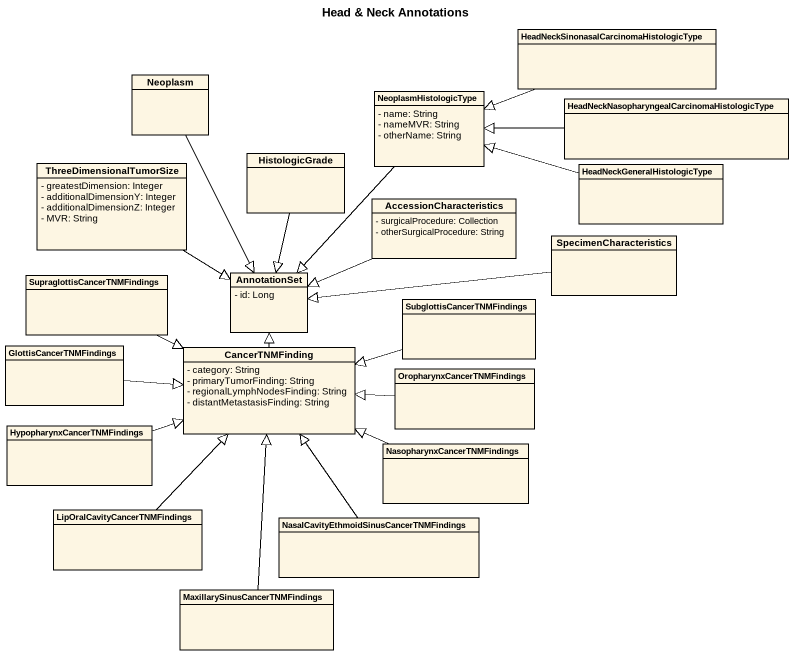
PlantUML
@startuml
title Head & Neck Annotations
hide circle
hide empty members
skinparam classAttributeIconSize 0
class "HeadNeckSinonasalCarcinomaHistologicType" as HeadNeckSinonasalCarcinomaHi
class Neoplasm
class NeoplasmHistologicType {
  - name: String
  - nameMVR: String
  - otherName: String
}
class "HeadNeckNasopharyngealCarcinomaHistologicType" as HeadNeckNasopharyngealCarcin
class HistologicGrade
class ThreeDimensionalTumorSize {
  - greatestDimension: Integer
  - additionalDimensionY: Integer
  - additionalDimensionZ: Integer
  - MVR: String
}
class AccessionCharacteristics {
  - surgicalProcedure: Collection
  - otherSurgicalProcedure: String
}
class "HeadNeckGeneralHistologicType" as HeadNeckGeneralHistologicTyp
class SpecimenCharacteristics
class "SupraglottisCancerTNMFindings" as SupraglottisCancerTNMFinding
class AnnotationSet {
  - id: Long
}
class SubglottisCancerTNMFindings
class GlottisCancerTNMFindings
class CancerTNMFinding {
  - category: String
  - primaryTumorFinding: String
  - regionalLymphNodesFinding: String
  - distantMetastasisFinding: String
}
class OropharynxCancerTNMFindings
class HypopharynxCancerTNMFindings
class NasopharynxCancerTNMFindings
class "LipOralCavityCancerTNMFindings" as LipOralCavityCancerTNMFindin
class "NasalCavityEthmoidSinusCancerTNMFindings" as NasalCavityEthmoidSinusCance
class "MaxillarySinusCancerTNMFindings" as MaxillarySinusCancerTNMFindi
HeadNeckSinonasalCarcinomaHi -left-|> NeoplasmHistologicType
Neoplasm --|> AnnotationSet
NeoplasmHistologicType --|> AnnotationSet
HeadNeckNasopharyngealCarcin -left-|> NeoplasmHistologicType
HistologicGrade --|> AnnotationSet
ThreeDimensionalTumorSize --|> AnnotationSet
AccessionCharacteristics -left-|> AnnotationSet
HeadNeckGeneralHistologicTyp -left-|> NeoplasmHistologicType
SpecimenCharacteristics -left-|> AnnotationSet
SupraglottisCancerTNMFinding -right-|> CancerTNMFinding
SubglottisCancerTNMFindings -left-|> CancerTNMFinding
GlottisCancerTNMFindings -right-|> CancerTNMFinding
CancerTNMFinding -up-|> AnnotationSet
OropharynxCancerTNMFindings -left-|> CancerTNMFinding
HypopharynxCancerTNMFindings -right-|> CancerTNMFinding
NasopharynxCancerTNMFindings -left-|> CancerTNMFinding
LipOralCavityCancerTNMFindin -up-|> CancerTNMFinding
NasalCavityEthmoidSinusCance -up-|> CancerTNMFinding
MaxillarySinusCancerTNMFindi -up-|> CancerTNMFinding
@enduml
